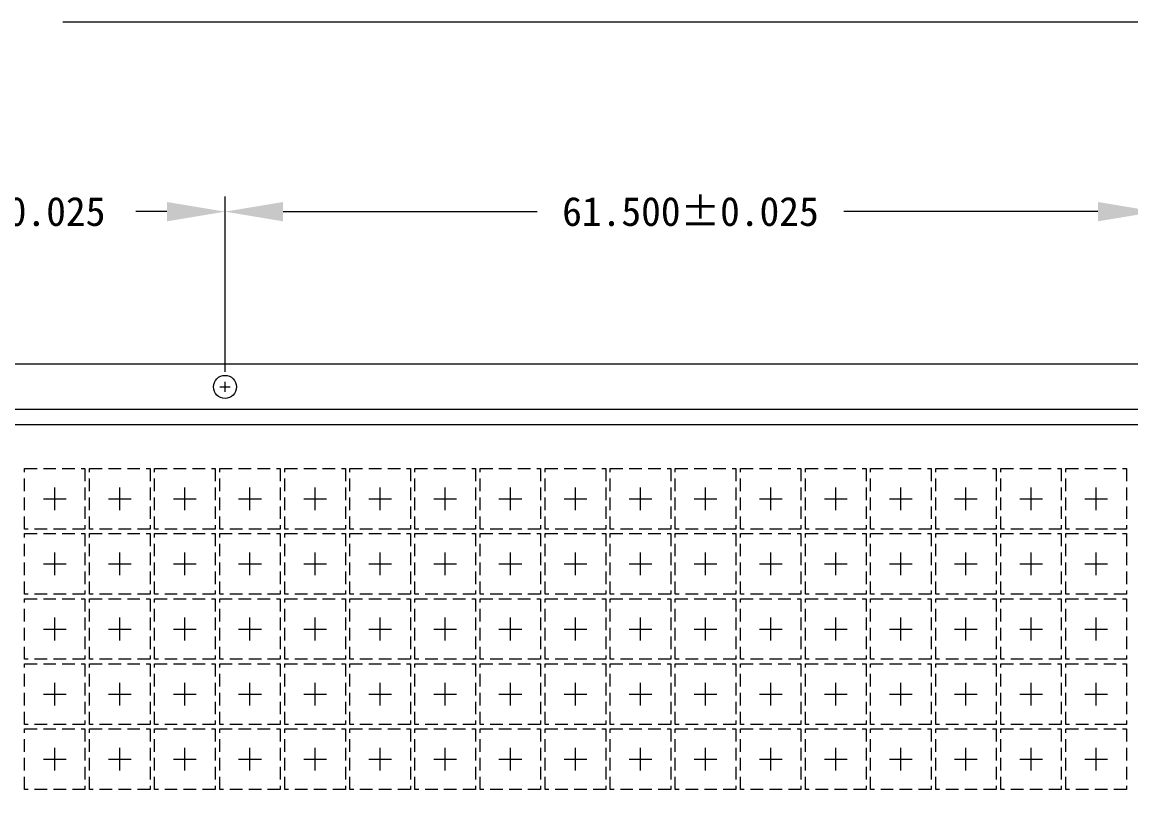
# Model space of a CAD drawing. Header units: millimetres. Extents: x 1670 to 1951, y 501 to 745.
# Drawn here: x 1759.28 to 1781.25, y 596.12 to 611.37 of the extents above; entities that cross this region are included whole.
import ezdxf

# ---------------------------------------------------------------- set-up
doc = ezdxf.new("R2010")
doc.units = ezdxf.units.MM
doc.linetypes.add('CENTER', pattern=[2, 1.25, -0.25, 0.25, -0.25])
doc.linetypes.add('DASHED', pattern=[0.75, 0.5, -0.25])
for name, color, linetype, lineweight in [('1', 7, 'Continuous', 18), ('1D', 4, 'Continuous', 18), ('Pkg', 2, 'DASHED', 9)]:
    doc.layers.add(name, color=color, linetype=linetype, lineweight=lineweight)
for name, color, linetype in [('TAPE', 4, 'Continuous'), ('中心线', 1, 'CENTER'), ('标注', 4, 'Continuous')]:
    doc.layers.add(name, color=color, linetype=linetype)
doc.styles.add('宋体', font='')
doc.styles.get('宋体').set_extended_font_data('宋体')

msp = doc.modelspace()

# ---------------------------------------------------------------- hatches: boundary and pattern name
at = {"layer": '标注', "lineweight": 5}
for points in [[(1762.1473, 607.804), (1762.1473, 607.4207), (1763.2973, 607.6123)], [(1764.4473, 607.804), (1764.4473, 607.4207), (1763.2973, 607.6123)], [(1780.5973, 607.804), (1780.5973, 607.4207), (1781.7473, 607.6123)]]:
    msp.add_hatch(color=256, dxfattribs=at).paths.add_polyline_path(points, flags=0)

# ---------------------------------------------------------------- linework, layer by layer
at = {"layer": '1', "lineweight": 5}
msp.add_line((1714.9223, 604.5945), (1791.7223, 604.5945), dxfattribs=at)
msp.add_circle((1763.2973, 604.1409), 0.2286, dxfattribs=at)
at = {"layer": '1D', "lineweight": 5}
for p, q in [((1763.1973, 604.1409), (1763.3973, 604.1409)), ((1763.2973, 604.0409), (1763.2973, 604.2409))]:
    msp.add_line(p, q, dxfattribs=at)
msp.add_lwpolyline([(1715.9723, 603.3945), (1790.9723, 603.3945), (1790.9723, 582.3945), (1715.9723, 582.3945)], close=True, dxfattribs=at)
at = {"layer": 'Pkg', "color": 2, "linetype": 'DASHED', "lineweight": 5, "ltscale": 0.5}
for points in [[(1759.3223, 602.5245), (1760.5223, 602.5245), (1760.5223, 601.3245), (1759.3223, 601.3245)], [(1760.6123, 602.5245), (1761.8123, 602.5245), (1761.8123, 601.3245), (1760.6123, 601.3245)], [(1761.9023, 602.5245), (1763.1023, 602.5245), (1763.1023, 601.3245), (1761.9023, 601.3245)], [(1763.1923, 602.5245), (1764.3923, 602.5245), (1764.3923, 601.3245), (1763.1923, 601.3245)], [(1764.4823, 602.5245), (1765.6823, 602.5245), (1765.6823, 601.3245), (1764.4823, 601.3245)], [(1765.7723, 602.5245), (1766.9723, 602.5245), (1766.9723, 601.3245), (1765.7723, 601.3245)], [(1767.0623, 602.5245), (1768.2623, 602.5245), (1768.2623, 601.3245), (1767.0623, 601.3245)], [(1768.3523, 602.5245), (1769.5523, 602.5245), (1769.5523, 601.3245), (1768.3523, 601.3245)], [(1769.6423, 602.5245), (1770.8423, 602.5245), (1770.8423, 601.3245), (1769.6423, 601.3245)], [(1770.9323, 602.5245), (1772.1323, 602.5245), (1772.1323, 601.3245), (1770.9323, 601.3245)], [(1772.2223, 602.5245), (1773.4223, 602.5245), (1773.4223, 601.3245), (1772.2223, 601.3245)], [(1773.5123, 602.5245), (1774.7123, 602.5245), (1774.7123, 601.3245), (1773.5123, 601.3245)], [(1774.8023, 602.5245), (1776.0023, 602.5245), (1776.0023, 601.3245), (1774.8023, 601.3245)], [(1776.0923, 602.5245), (1777.2923, 602.5245), (1777.2923, 601.3245), (1776.0923, 601.3245)], [(1777.3823, 602.5245), (1778.5823, 602.5245), (1778.5823, 601.3245), (1777.3823, 601.3245)], [(1778.6723, 602.5245), (1779.8723, 602.5245), (1779.8723, 601.3245), (1778.6723, 601.3245)], [(1779.9623, 602.5245), (1781.1623, 602.5245), (1781.1623, 601.3245), (1779.9623, 601.3245)], [(1759.3223, 601.2345), (1760.5223, 601.2345), (1760.5223, 600.0345), (1759.3223, 600.0345)], [(1760.6123, 601.2345), (1761.8123, 601.2345), (1761.8123, 600.0345), (1760.6123, 600.0345)], [(1761.9023, 601.2345), (1763.1023, 601.2345), (1763.1023, 600.0345), (1761.9023, 600.0345)], [(1763.1923, 601.2345), (1764.3923, 601.2345), (1764.3923, 600.0345), (1763.1923, 600.0345)], [(1764.4823, 601.2345), (1765.6823, 601.2345), (1765.6823, 600.0345), (1764.4823, 600.0345)], [(1765.7723, 601.2345), (1766.9723, 601.2345), (1766.9723, 600.0345), (1765.7723, 600.0345)], [(1767.0623, 601.2345), (1768.2623, 601.2345), (1768.2623, 600.0345), (1767.0623, 600.0345)], [(1768.3523, 601.2345), (1769.5523, 601.2345), (1769.5523, 600.0345), (1768.3523, 600.0345)], [(1769.6423, 601.2345), (1770.8423, 601.2345), (1770.8423, 600.0345), (1769.6423, 600.0345)], [(1770.9323, 601.2345), (1772.1323, 601.2345), (1772.1323, 600.0345), (1770.9323, 600.0345)], [(1772.2223, 601.2345), (1773.4223, 601.2345), (1773.4223, 600.0345), (1772.2223, 600.0345)], [(1773.5123, 601.2345), (1774.7123, 601.2345), (1774.7123, 600.0345), (1773.5123, 600.0345)], [(1774.8023, 601.2345), (1776.0023, 601.2345), (1776.0023, 600.0345), (1774.8023, 600.0345)], [(1776.0923, 601.2345), (1777.2923, 601.2345), (1777.2923, 600.0345), (1776.0923, 600.0345)], [(1777.3823, 601.2345), (1778.5823, 601.2345), (1778.5823, 600.0345), (1777.3823, 600.0345)], [(1778.6723, 601.2345), (1779.8723, 601.2345), (1779.8723, 600.0345), (1778.6723, 600.0345)], [(1779.9623, 601.2345), (1781.1623, 601.2345), (1781.1623, 600.0345), (1779.9623, 600.0345)], [(1759.3223, 599.9445), (1760.5223, 599.9445), (1760.5223, 598.7445), (1759.3223, 598.7445)], [(1760.6123, 599.9445), (1761.8123, 599.9445), (1761.8123, 598.7445), (1760.6123, 598.7445)], [(1761.9023, 599.9445), (1763.1023, 599.9445), (1763.1023, 598.7445), (1761.9023, 598.7445)], [(1763.1923, 599.9445), (1764.3923, 599.9445), (1764.3923, 598.7445), (1763.1923, 598.7445)], [(1764.4823, 599.9445), (1765.6823, 599.9445), (1765.6823, 598.7445), (1764.4823, 598.7445)], [(1765.7723, 599.9445), (1766.9723, 599.9445), (1766.9723, 598.7445), (1765.7723, 598.7445)], [(1767.0623, 599.9445), (1768.2623, 599.9445), (1768.2623, 598.7445), (1767.0623, 598.7445)], [(1768.3523, 599.9445), (1769.5523, 599.9445), (1769.5523, 598.7445), (1768.3523, 598.7445)], [(1769.6423, 599.9445), (1770.8423, 599.9445), (1770.8423, 598.7445), (1769.6423, 598.7445)], [(1770.9323, 599.9445), (1772.1323, 599.9445), (1772.1323, 598.7445), (1770.9323, 598.7445)], [(1772.2223, 599.9445), (1773.4223, 599.9445), (1773.4223, 598.7445), (1772.2223, 598.7445)], [(1773.5123, 599.9445), (1774.7123, 599.9445), (1774.7123, 598.7445), (1773.5123, 598.7445)], [(1774.8023, 599.9445), (1776.0023, 599.9445), (1776.0023, 598.7445), (1774.8023, 598.7445)], [(1776.0923, 599.9445), (1777.2923, 599.9445), (1777.2923, 598.7445), (1776.0923, 598.7445)], [(1777.3823, 599.9445), (1778.5823, 599.9445), (1778.5823, 598.7445), (1777.3823, 598.7445)], [(1778.6723, 599.9445), (1779.8723, 599.9445), (1779.8723, 598.7445), (1778.6723, 598.7445)], [(1779.9623, 599.9445), (1781.1623, 599.9445), (1781.1623, 598.7445), (1779.9623, 598.7445)], [(1759.3223, 598.6545), (1760.5223, 598.6545), (1760.5223, 597.4545), (1759.3223, 597.4545)], [(1760.6123, 598.6545), (1761.8123, 598.6545), (1761.8123, 597.4545), (1760.6123, 597.4545)], [(1761.9023, 598.6545), (1763.1023, 598.6545), (1763.1023, 597.4545), (1761.9023, 597.4545)], [(1763.1923, 598.6545), (1764.3923, 598.6545), (1764.3923, 597.4545), (1763.1923, 597.4545)], [(1764.4823, 598.6545), (1765.6823, 598.6545), (1765.6823, 597.4545), (1764.4823, 597.4545)], [(1765.7723, 598.6545), (1766.9723, 598.6545), (1766.9723, 597.4545), (1765.7723, 597.4545)], [(1767.0623, 598.6545), (1768.2623, 598.6545), (1768.2623, 597.4545), (1767.0623, 597.4545)], [(1768.3523, 598.6545), (1769.5523, 598.6545), (1769.5523, 597.4545), (1768.3523, 597.4545)], [(1769.6423, 598.6545), (1770.8423, 598.6545), (1770.8423, 597.4545), (1769.6423, 597.4545)], [(1770.9323, 598.6545), (1772.1323, 598.6545), (1772.1323, 597.4545), (1770.9323, 597.4545)], [(1772.2223, 598.6545), (1773.4223, 598.6545), (1773.4223, 597.4545), (1772.2223, 597.4545)], [(1773.5123, 598.6545), (1774.7123, 598.6545), (1774.7123, 597.4545), (1773.5123, 597.4545)], [(1774.8023, 598.6545), (1776.0023, 598.6545), (1776.0023, 597.4545), (1774.8023, 597.4545)], [(1776.0923, 598.6545), (1777.2923, 598.6545), (1777.2923, 597.4545), (1776.0923, 597.4545)], [(1777.3823, 598.6545), (1778.5823, 598.6545), (1778.5823, 597.4545), (1777.3823, 597.4545)], [(1778.6723, 598.6545), (1779.8723, 598.6545), (1779.8723, 597.4545), (1778.6723, 597.4545)], [(1779.9623, 598.6545), (1781.1623, 598.6545), (1781.1623, 597.4545), (1779.9623, 597.4545)], [(1759.3223, 597.3645), (1760.5223, 597.3645), (1760.5223, 596.1645), (1759.3223, 596.1645)], [(1760.6123, 597.3645), (1761.8123, 597.3645), (1761.8123, 596.1645), (1760.6123, 596.1645)], [(1761.9023, 597.3645), (1763.1023, 597.3645), (1763.1023, 596.1645), (1761.9023, 596.1645)], [(1763.1923, 597.3645), (1764.3923, 597.3645), (1764.3923, 596.1645), (1763.1923, 596.1645)], [(1764.4823, 597.3645), (1765.6823, 597.3645), (1765.6823, 596.1645), (1764.4823, 596.1645)], [(1765.7723, 597.3645), (1766.9723, 597.3645), (1766.9723, 596.1645), (1765.7723, 596.1645)], [(1767.0623, 597.3645), (1768.2623, 597.3645), (1768.2623, 596.1645), (1767.0623, 596.1645)], [(1768.3523, 597.3645), (1769.5523, 597.3645), (1769.5523, 596.1645), (1768.3523, 596.1645)], [(1769.6423, 597.3645), (1770.8423, 597.3645), (1770.8423, 596.1645), (1769.6423, 596.1645)], [(1770.9323, 597.3645), (1772.1323, 597.3645), (1772.1323, 596.1645), (1770.9323, 596.1645)], [(1772.2223, 597.3645), (1773.4223, 597.3645), (1773.4223, 596.1645), (1772.2223, 596.1645)], [(1773.5123, 597.3645), (1774.7123, 597.3645), (1774.7123, 596.1645), (1773.5123, 596.1645)], [(1774.8023, 597.3645), (1776.0023, 597.3645), (1776.0023, 596.1645), (1774.8023, 596.1645)], [(1776.0923, 597.3645), (1777.2923, 597.3645), (1777.2923, 596.1645), (1776.0923, 596.1645)], [(1777.3823, 597.3645), (1778.5823, 597.3645), (1778.5823, 596.1645), (1777.3823, 596.1645)], [(1778.6723, 597.3645), (1779.8723, 597.3645), (1779.8723, 596.1645), (1778.6723, 596.1645)], [(1779.9623, 597.3645), (1781.1623, 597.3645), (1781.1623, 596.1645), (1779.9623, 596.1645)]]:
    msp.add_lwpolyline(points, close=True, dxfattribs=at)
at = {"layer": 'TAPE', "lineweight": 0}
msp.add_lwpolyline([(1792.0223, 603.6945), (1714.6223, 603.6945), (1714.6223, 582.0945), (1792.0223, 582.0945)], close=True, dxfattribs=at)
at = {"layer": '中心线', "color": 1, "linetype": 'CENTER', "lineweight": 5, "ltscale": 0.5}
for p, q in [((1759.9223, 601.6995), (1759.9223, 602.1495)), ((1761.2123, 601.6995), (1761.2123, 602.1495)), ((1762.5023, 601.6995), (1762.5023, 602.1495)), ((1763.7923, 601.6995), (1763.7923, 602.1495)), ((1765.0823, 601.6995), (1765.0823, 602.1495)), ((1766.3723, 601.6995), (1766.3723, 602.1495)), ((1767.6623, 601.6995), (1767.6623, 602.1495)), ((1768.9523, 601.6995), (1768.9523, 602.1495)), ((1770.2423, 601.6995), (1770.2423, 602.1495)), ((1771.5323, 601.6995), (1771.5323, 602.1495)), ((1772.8223, 601.6995), (1772.8223, 602.1495)), ((1774.1123, 601.6995), (1774.1123, 602.1495)), ((1775.4023, 601.6995), (1775.4023, 602.1495)), ((1776.6923, 601.6995), (1776.6923, 602.1495)), ((1777.9823, 601.6995), (1777.9823, 602.1495)), ((1779.2723, 601.6995), (1779.2723, 602.1495)), ((1780.5623, 601.6995), (1780.5623, 602.1495)), ((1759.6973, 601.9245), (1760.1473, 601.9245)), ((1760.9873, 601.9245), (1761.4373, 601.9245)), ((1762.2773, 601.9245), (1762.7273, 601.9245)), ((1763.5673, 601.9245), (1764.0173, 601.9245)), ((1764.8573, 601.9245), (1765.3073, 601.9245)), ((1766.1473, 601.9245), (1766.5973, 601.9245)), ((1767.4373, 601.9245), (1767.8873, 601.9245)), ((1768.7273, 601.9245), (1769.1773, 601.9245)), ((1770.0173, 601.9245), (1770.4673, 601.9245)), ((1771.3073, 601.9245), (1771.7573, 601.9245)), ((1772.5973, 601.9245), (1773.0473, 601.9245)), ((1773.8873, 601.9245), (1774.3373, 601.9245)), ((1775.1773, 601.9245), (1775.6273, 601.9245)), ((1776.4673, 601.9245), (1776.9173, 601.9245)), ((1777.7573, 601.9245), (1778.2073, 601.9245)), ((1779.0473, 601.9245), (1779.4973, 601.9245)), ((1780.3373, 601.9245), (1780.7873, 601.9245)), ((1759.9223, 600.4095), (1759.9223, 600.8595)), ((1761.2123, 600.4095), (1761.2123, 600.8595)), ((1762.5023, 600.4095), (1762.5023, 600.8595)), ((1763.7923, 600.4095), (1763.7923, 600.8595)), ((1765.0823, 600.4095), (1765.0823, 600.8595)), ((1766.3723, 600.4095), (1766.3723, 600.8595)), ((1767.6623, 600.4095), (1767.6623, 600.8595)), ((1768.9523, 600.4095), (1768.9523, 600.8595)), ((1770.2423, 600.4095), (1770.2423, 600.8595)), ((1771.5323, 600.4095), (1771.5323, 600.8595)), ((1772.8223, 600.4095), (1772.8223, 600.8595)), ((1774.1123, 600.4095), (1774.1123, 600.8595)), ((1775.4023, 600.4095), (1775.4023, 600.8595)), ((1776.6923, 600.4095), (1776.6923, 600.8595)), ((1777.9823, 600.4095), (1777.9823, 600.8595)), ((1779.2723, 600.4095), (1779.2723, 600.8595)), ((1780.5623, 600.4095), (1780.5623, 600.8595)), ((1759.6973, 600.6345), (1760.1473, 600.6345)), ((1760.9873, 600.6345), (1761.4373, 600.6345)), ((1762.2773, 600.6345), (1762.7273, 600.6345)), ((1763.5673, 600.6345), (1764.0173, 600.6345)), ((1764.8573, 600.6345), (1765.3073, 600.6345)), ((1766.1473, 600.6345), (1766.5973, 600.6345)), ((1767.4373, 600.6345), (1767.8873, 600.6345)), ((1768.7273, 600.6345), (1769.1773, 600.6345)), ((1770.0173, 600.6345), (1770.4673, 600.6345)), ((1771.3073, 600.6345), (1771.7573, 600.6345)), ((1772.5973, 600.6345), (1773.0473, 600.6345)), ((1773.8873, 600.6345), (1774.3373, 600.6345)), ((1775.1773, 600.6345), (1775.6273, 600.6345)), ((1776.4673, 600.6345), (1776.9173, 600.6345)), ((1777.7573, 600.6345), (1778.2073, 600.6345)), ((1779.0473, 600.6345), (1779.4973, 600.6345)), ((1780.3373, 600.6345), (1780.7873, 600.6345)), ((1759.9223, 599.1195), (1759.9223, 599.5695)), ((1761.2123, 599.1195), (1761.2123, 599.5695)), ((1762.5023, 599.1195), (1762.5023, 599.5695)), ((1763.7923, 599.1195), (1763.7923, 599.5695)), ((1765.0823, 599.1195), (1765.0823, 599.5695)), ((1766.3723, 599.1195), (1766.3723, 599.5695)), ((1767.6623, 599.1195), (1767.6623, 599.5695)), ((1768.9523, 599.1195), (1768.9523, 599.5695)), ((1770.2423, 599.1195), (1770.2423, 599.5695)), ((1771.5323, 599.1195), (1771.5323, 599.5695)), ((1772.8223, 599.1195), (1772.8223, 599.5695)), ((1774.1123, 599.1195), (1774.1123, 599.5695)), ((1775.4023, 599.1195), (1775.4023, 599.5695)), ((1776.6923, 599.1195), (1776.6923, 599.5695)), ((1777.9823, 599.1195), (1777.9823, 599.5695)), ((1779.2723, 599.1195), (1779.2723, 599.5695)), ((1780.5623, 599.1195), (1780.5623, 599.5695)), ((1759.6973, 599.3445), (1760.1473, 599.3445)), ((1760.9873, 599.3445), (1761.4373, 599.3445)), ((1762.2773, 599.3445), (1762.7273, 599.3445)), ((1763.5673, 599.3445), (1764.0173, 599.3445)), ((1764.8573, 599.3445), (1765.3073, 599.3445)), ((1766.1473, 599.3445), (1766.5973, 599.3445)), ((1767.4373, 599.3445), (1767.8873, 599.3445)), ((1768.7273, 599.3445), (1769.1773, 599.3445)), ((1770.0173, 599.3445), (1770.4673, 599.3445)), ((1771.3073, 599.3445), (1771.7573, 599.3445)), ((1772.5973, 599.3445), (1773.0473, 599.3445)), ((1773.8873, 599.3445), (1774.3373, 599.3445)), ((1775.1773, 599.3445), (1775.6273, 599.3445)), ((1776.4673, 599.3445), (1776.9173, 599.3445)), ((1777.7573, 599.3445), (1778.2073, 599.3445)), ((1779.0473, 599.3445), (1779.4973, 599.3445)), ((1780.3373, 599.3445), (1780.7873, 599.3445)), ((1759.9223, 597.8295), (1759.9223, 598.2795)), ((1761.2123, 597.8295), (1761.2123, 598.2795)), ((1762.5023, 597.8295), (1762.5023, 598.2795)), ((1763.7923, 597.8295), (1763.7923, 598.2795)), ((1765.0823, 597.8295), (1765.0823, 598.2795)), ((1766.3723, 597.8295), (1766.3723, 598.2795)), ((1767.6623, 597.8295), (1767.6623, 598.2795)), ((1768.9523, 597.8295), (1768.9523, 598.2795)), ((1770.2423, 597.8295), (1770.2423, 598.2795)), ((1771.5323, 597.8295), (1771.5323, 598.2795)), ((1772.8223, 597.8295), (1772.8223, 598.2795)), ((1774.1123, 597.8295), (1774.1123, 598.2795)), ((1775.4023, 597.8295), (1775.4023, 598.2795)), ((1776.6923, 597.8295), (1776.6923, 598.2795)), ((1777.9823, 597.8295), (1777.9823, 598.2795)), ((1779.2723, 597.8295), (1779.2723, 598.2795)), ((1780.5623, 597.8295), (1780.5623, 598.2795)), ((1759.6973, 598.0545), (1760.1473, 598.0545)), ((1760.9873, 598.0545), (1761.4373, 598.0545)), ((1762.2773, 598.0545), (1762.7273, 598.0545)), ((1763.5673, 598.0545), (1764.0173, 598.0545)), ((1764.8573, 598.0545), (1765.3073, 598.0545)), ((1766.1473, 598.0545), (1766.5973, 598.0545)), ((1767.4373, 598.0545), (1767.8873, 598.0545)), ((1768.7273, 598.0545), (1769.1773, 598.0545)), ((1770.0173, 598.0545), (1770.4673, 598.0545)), ((1771.3073, 598.0545), (1771.7573, 598.0545)), ((1772.5973, 598.0545), (1773.0473, 598.0545)), ((1773.8873, 598.0545), (1774.3373, 598.0545)), ((1775.1773, 598.0545), (1775.6273, 598.0545)), ((1776.4673, 598.0545), (1776.9173, 598.0545)), ((1777.7573, 598.0545), (1778.2073, 598.0545)), ((1779.0473, 598.0545), (1779.4973, 598.0545)), ((1780.3373, 598.0545), (1780.7873, 598.0545)), ((1759.9223, 596.5395), (1759.9223, 596.9895)), ((1761.2123, 596.5395), (1761.2123, 596.9895)), ((1762.5023, 596.5395), (1762.5023, 596.9895)), ((1763.7923, 596.5395), (1763.7923, 596.9895)), ((1765.0823, 596.5395), (1765.0823, 596.9895)), ((1766.3723, 596.5395), (1766.3723, 596.9895)), ((1767.6623, 596.5395), (1767.6623, 596.9895)), ((1768.9523, 596.5395), (1768.9523, 596.9895)), ((1770.2423, 596.5395), (1770.2423, 596.9895)), ((1771.5323, 596.5395), (1771.5323, 596.9895)), ((1772.8223, 596.5395), (1772.8223, 596.9895)), ((1774.1123, 596.5395), (1774.1123, 596.9895)), ((1775.4023, 596.5395), (1775.4023, 596.9895)), ((1776.6923, 596.5395), (1776.6923, 596.9895)), ((1777.9823, 596.5395), (1777.9823, 596.9895)), ((1779.2723, 596.5395), (1779.2723, 596.9895)), ((1780.5623, 596.5395), (1780.5623, 596.9895)), ((1759.6973, 596.7645), (1760.1473, 596.7645)), ((1760.9873, 596.7645), (1761.4373, 596.7645)), ((1762.2773, 596.7645), (1762.7273, 596.7645)), ((1763.5673, 596.7645), (1764.0173, 596.7645)), ((1764.8573, 596.7645), (1765.3073, 596.7645)), ((1766.1473, 596.7645), (1766.5973, 596.7645)), ((1767.4373, 596.7645), (1767.8873, 596.7645)), ((1768.7273, 596.7645), (1769.1773, 596.7645)), ((1770.0173, 596.7645), (1770.4673, 596.7645)), ((1771.3073, 596.7645), (1771.7573, 596.7645)), ((1772.5973, 596.7645), (1773.0473, 596.7645)), ((1773.8873, 596.7645), (1774.3373, 596.7645)), ((1775.1773, 596.7645), (1775.6273, 596.7645)), ((1776.4673, 596.7645), (1776.9173, 596.7645)), ((1777.7573, 596.7645), (1778.2073, 596.7645)), ((1779.0473, 596.7645), (1779.4973, 596.7645)), ((1780.3373, 596.7645), (1780.7873, 596.7645))]:
    msp.add_line(p, q, dxfattribs=at)
at = {"layer": '标注', "lineweight": 5}
for p, q in [((1790.8723, 611.3656), (1760.0842, 611.3656)), ((1763.2973, 604.4409), (1763.2973, 607.9123)), ((1763.2973, 604.4409), (1763.2973, 607.9123)), ((1762.1473, 607.6123), (1761.5324, 607.6123)), ((1764.4473, 607.6123), (1769.4842, 607.6123)), ((1780.5973, 607.6123), (1775.5604, 607.6123))]:
    msp.add_line(p, q, dxfattribs=at)

# ---------------------------------------------------------------- texts
at = {"layer": '标注', "lineweight": 5, "char_height": 0.575, "attachment_point": 5, "style": '宋体'}
for s, insert, width in [('32.750%%P0.025', (1758.3848, 607.6123), 18.071429), ('61.500%%P0.025', (1772.5223, 607.6123), 17.989286)]:
    msp.add_mtext(s, dxfattribs=dict(at, insert=insert, width=width))

doc.saveas('drawing.dxf')
